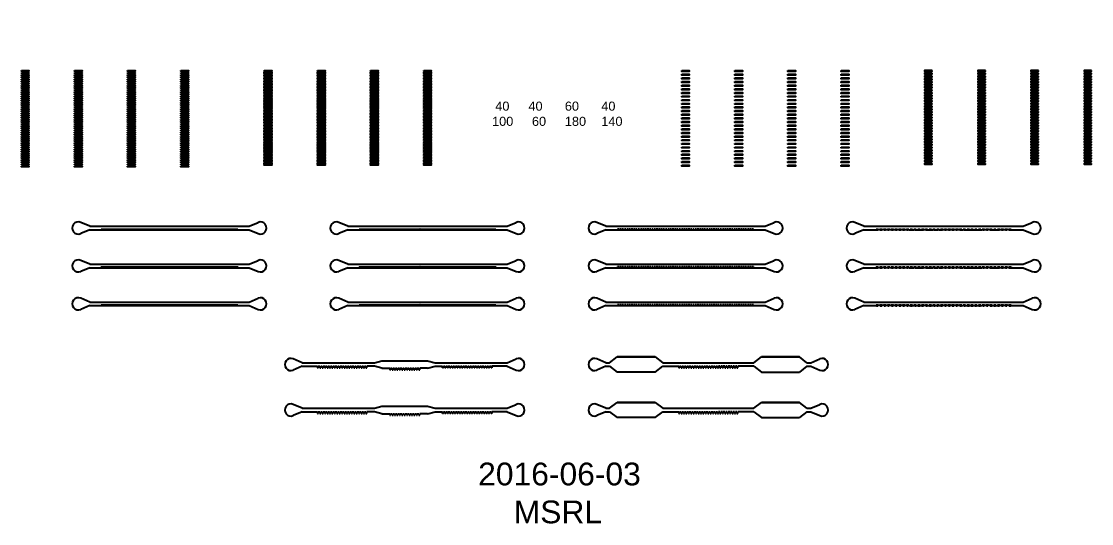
# Model space of a CAD drawing. Header units: millimetres. Extents: x -35.2 to 35.2, y -37 to 37.4.
# Drawn here: x -35.2 to 35.2, y -37 to -3.9 of the extents above; entities that cross this region are included whole.
import ezdxf

# ---------------------------------------------------------------- set-up
doc = ezdxf.new("R2010")
doc.units = ezdxf.units.MM
doc.styles.get("Standard").update_dxf_attribs({"font": 'arial.ttf'})

# ---------------------------------------------------------------- blocks, each defined once
blk = doc.blocks.new('*U5')
blk.add_lwpolyline([(-0.25, 0.02), (0.25, 0.02), (0.25, -0.02), (-0.25, -0.02)], close=True)
blk = doc.blocks.new('*U6')
at = {"color": 0, "linetype": 'ByBlock', "lineweight": -2, "transparency": 16777216}
for p in [(0, 6.3), (0, 6.16), (0, 6.02), (0, 5.88), (0, 5.74), (3.5, 6.3), (3.5, 6.16), (3.5, 6.02), (3.5, 5.88), (3.5, 5.74), (7, 6.3), (7, 6.16), (7, 6.02), (7, 5.88), (7, 5.74), (10.5, 6.3), (10.5, 6.16), (10.5, 6.02), (10.5, 5.88), (10.5, 5.74), (0, 5.6), (0, 5.46), (0, 5.32), (0, 5.18), (0, 5.04), (3.5, 5.6), (3.5, 5.46), (3.5, 5.32), (3.5, 5.18), (3.5, 5.04), (7, 5.6), (7, 5.46), (7, 5.32), (7, 5.18), (7, 5.04), (10.5, 5.6), (10.5, 5.46), (10.5, 5.32), (10.5, 5.18), (10.5, 5.04), (0, 4.9), (0, 4.76), (0, 4.62), (0, 4.48), (0, 4.34), (3.5, 4.9), (3.5, 4.76), (3.5, 4.62), (3.5, 4.48), (3.5, 4.34), (7, 4.9), (7, 4.76), (7, 4.62), (7, 4.48), (7, 4.34), (10.5, 4.9), (10.5, 4.76), (10.5, 4.62), (10.5, 4.48), (10.5, 4.34), (0, 4.2), (0, 4.06), (0, 3.92), (0, 3.78), (0, 3.64), (3.5, 4.2), (3.5, 4.06), (3.5, 3.92), (3.5, 3.78), (3.5, 3.64), (7, 4.2), (7, 4.06), (7, 3.92), (7, 3.78), (7, 3.64), (10.5, 4.2), (10.5, 4.06), (10.5, 3.92), (10.5, 3.78), (10.5, 3.64), (0, 3.5), (0, 3.36), (0, 3.22), (0, 3.08), (0, 2.94), (0, 2.8), (3.5, 3.5), (3.5, 3.36), (3.5, 3.22), (3.5, 3.08), (3.5, 2.94), (3.5, 2.8), (7, 3.5), (7, 3.36), (7, 3.22), (7, 3.08), (7, 2.94), (7, 2.8), (10.5, 3.5), (10.5, 3.36), (10.5, 3.22), (10.5, 3.08), (10.5, 2.94), (10.5, 2.8), (0, 2.66), (0, 2.52), (0, 2.38), (0, 2.24), (0, 2.1), (3.5, 2.66), (3.5, 2.52), (3.5, 2.38), (3.5, 2.24), (3.5, 2.1), (7, 2.66), (7, 2.52), (7, 2.38), (7, 2.24), (7, 2.1), (10.5, 2.66), (10.5, 2.52), (10.5, 2.38), (10.5, 2.24), (10.5, 2.1), (0, 1.96), (0, 1.82), (0, 1.68), (0, 1.54), (0, 1.4), (3.5, 1.96), (3.5, 1.82), (3.5, 1.68), (3.5, 1.54), (3.5, 1.4), (7, 1.96), (7, 1.82), (7, 1.68), (7, 1.54), (7, 1.4), (10.5, 1.96), (10.5, 1.82), (10.5, 1.68), (10.5, 1.54), (10.5, 1.4), (0, 1.26), (0, 1.12), (0, 0.98), (0, 0.84), (0, 0.7), (3.5, 1.26), (3.5, 1.12), (3.5, 0.98), (3.5, 0.84), (3.5, 0.7), (7, 1.26), (7, 1.12), (7, 0.98), (7, 0.84), (7, 0.7), (10.5, 1.26), (10.5, 1.12), (10.5, 0.98), (10.5, 0.84), (10.5, 0.7), (0, 0.56), (0, 0.42), (0, 0.28), (0, 0.14), (0, 0), (3.5, 0.56), (3.5, 0.42), (3.5, 0.28), (3.5, 0.14), (3.5, 0), (7, 0.56), (7, 0.42), (7, 0.28), (7, 0.14), (7, 0), (10.5, 0.56), (10.5, 0.42), (10.5, 0.28), (10.5, 0.14), (10.5, 0)]:
    blk.add_blockref('*U5', p, dxfattribs=at)
blk = doc.blocks.new('*U9')
blk.add_lwpolyline([(-0.25, 0.02), (0.25, 0.02), (0.25, -0.02), (-0.25, -0.02)], close=True)
blk = doc.blocks.new('*U10')
at = {"color": 0, "linetype": 'ByBlock', "lineweight": -2, "transparency": 16777216}
for p in [(0, 6.12), (0, 5.94), (0, 5.76), (3.5, 6.12), (3.5, 5.94), (3.5, 5.76), (7, 6.12), (7, 5.94), (7, 5.76), (10.5, 6.12), (10.5, 5.94), (10.5, 5.76), (0, 5.58), (0, 5.4), (0, 5.22), (0, 5.04), (3.5, 5.58), (3.5, 5.4), (3.5, 5.22), (3.5, 5.04), (7, 5.58), (7, 5.4), (7, 5.22), (7, 5.04), (10.5, 5.58), (10.5, 5.4), (10.5, 5.22), (10.5, 5.04), (0, 4.86), (0, 4.68), (0, 4.5), (0, 4.32), (3.5, 4.86), (3.5, 4.68), (3.5, 4.5), (3.5, 4.32), (7, 4.86), (7, 4.68), (7, 4.5), (7, 4.32), (10.5, 4.86), (10.5, 4.68), (10.5, 4.5), (10.5, 4.32), (0, 4.14), (0, 3.96), (0, 3.78), (0, 3.6), (3.5, 4.14), (3.5, 3.96), (3.5, 3.78), (3.5, 3.6), (7, 4.14), (7, 3.96), (7, 3.78), (7, 3.6), (10.5, 4.14), (10.5, 3.96), (10.5, 3.78), (10.5, 3.6), (0, 3.42), (0, 3.24), (0, 3.06), (0, 2.88), (3.5, 3.42), (3.5, 3.24), (3.5, 3.06), (3.5, 2.88), (7, 3.42), (7, 3.24), (7, 3.06), (7, 2.88), (10.5, 3.42), (10.5, 3.24), (10.5, 3.06), (10.5, 2.88), (0, 2.7), (0, 2.52), (0, 2.34), (0, 2.16), (3.5, 2.7), (3.5, 2.52), (3.5, 2.34), (3.5, 2.16), (7, 2.7), (7, 2.52), (7, 2.34), (7, 2.16), (10.5, 2.7), (10.5, 2.52), (10.5, 2.34), (10.5, 2.16), (0, 1.98), (0, 1.8), (0, 1.62), (0, 1.44), (3.5, 1.98), (3.5, 1.8), (3.5, 1.62), (3.5, 1.44), (7, 1.98), (7, 1.8), (7, 1.62), (7, 1.44), (10.5, 1.98), (10.5, 1.8), (10.5, 1.62), (10.5, 1.44), (0, 1.26), (0, 1.08), (0, 0.9), (0, 0.72), (3.5, 1.26), (3.5, 1.08), (3.5, 0.9), (3.5, 0.72), (7, 1.26), (7, 1.08), (7, 0.9), (7, 0.72), (10.5, 1.26), (10.5, 1.08), (10.5, 0.9), (10.5, 0.72), (0, 0.54), (0, 0.36), (0, 0.18), (0, 0), (3.5, 0.54), (3.5, 0.36), (3.5, 0.18), (3.5, 0), (7, 0.54), (7, 0.36), (7, 0.18), (7, 0), (10.5, 0.54), (10.5, 0.36), (10.5, 0.18), (10.5, 0)]:
    blk.add_blockref('*U9', p, dxfattribs=at)
blk = doc.blocks.new('*U15')
blk.add_lwpolyline([(-0.25, 0.02), (0.25, 0.02), (0.25, -0.02), (-0.25, -0.02)], close=True)
blk = doc.blocks.new('*U16')
at = {"color": 0, "linetype": 'ByBlock', "lineweight": -2, "transparency": 16777216}
for p in [(0, 6.2), (0, 6.1), (0, 6), (0, 5.9), (0, 5.8), (0, 5.7), (3.5, 6.2), (3.5, 6.1), (3.5, 6), (3.5, 5.9), (3.5, 5.8), (3.5, 5.7), (7, 6.2), (7, 6.1), (7, 6), (7, 5.9), (7, 5.8), (7, 5.7), (10.5, 6.2), (10.5, 6.1), (10.5, 6), (10.5, 5.9), (10.5, 5.8), (10.5, 5.7), (0, 5.6), (0, 5.5), (0, 5.4), (0, 5.3), (0, 5.2), (0, 5.1), (0, 5), (3.5, 5.6), (3.5, 5.5), (3.5, 5.4), (3.5, 5.3), (3.5, 5.2), (3.5, 5.1), (3.5, 5), (7, 5.6), (7, 5.5), (7, 5.4), (7, 5.3), (7, 5.2), (7, 5.1), (7, 5), (10.5, 5.6), (10.5, 5.5), (10.5, 5.4), (10.5, 5.3), (10.5, 5.2), (10.5, 5.1), (10.5, 5), (0, 4.9), (0, 4.8), (0, 4.7), (0, 4.6), (0, 4.5), (0, 4.4), (0, 4.3), (3.5, 4.9), (3.5, 4.8), (3.5, 4.7), (3.5, 4.6), (3.5, 4.5), (3.5, 4.4), (3.5, 4.3), (7, 4.9), (7, 4.8), (7, 4.7), (7, 4.6), (7, 4.5), (7, 4.4), (7, 4.3), (10.5, 4.9), (10.5, 4.8), (10.5, 4.7), (10.5, 4.6), (10.5, 4.5), (10.5, 4.4), (10.5, 4.3), (0, 4.2), (0, 4.1), (0, 4), (0, 3.9), (0, 3.8), (0, 3.7), (0, 3.6), (3.5, 4.2), (3.5, 4.1), (3.5, 4), (3.5, 3.9), (3.5, 3.8), (3.5, 3.7), (3.5, 3.6), (7, 4.2), (7, 4.1), (7, 4), (7, 3.9), (7, 3.8), (7, 3.7), (7, 3.6), (10.5, 4.2), (10.5, 4.1), (10.5, 4), (10.5, 3.9), (10.5, 3.8), (10.5, 3.7), (10.5, 3.6), (0, 3.5), (0, 3.4), (0, 3.3), (0, 3.2), (0, 3.1), (0, 3), (0, 2.9), (3.5, 3.5), (3.5, 3.4), (3.5, 3.3), (3.5, 3.2), (3.5, 3.1), (3.5, 3), (3.5, 2.9), (7, 3.5), (7, 3.4), (7, 3.3), (7, 3.2), (7, 3.1), (7, 3), (7, 2.9), (10.5, 3.5), (10.5, 3.4), (10.5, 3.3), (10.5, 3.2), (10.5, 3.1), (10.5, 3), (10.5, 2.9), (0, 2.8), (0, 2.7), (0, 2.6), (0, 2.5), (0, 2.4), (0, 2.3), (0, 2.2), (0, 2.1), (3.5, 2.8), (3.5, 2.7), (3.5, 2.6), (3.5, 2.5), (3.5, 2.4), (3.5, 2.3), (3.5, 2.2), (3.5, 2.1), (7, 2.8), (7, 2.7), (7, 2.6), (7, 2.5), (7, 2.4), (7, 2.3), (7, 2.2), (7, 2.1), (10.5, 2.8), (10.5, 2.7), (10.5, 2.6), (10.5, 2.5), (10.5, 2.4), (10.5, 2.3), (10.5, 2.2), (10.5, 2.1), (0, 2), (0, 1.9), (0, 1.8), (0, 1.7), (0, 1.6), (0, 1.5), (0, 1.4), (3.5, 2), (3.5, 1.9), (3.5, 1.8), (3.5, 1.7), (3.5, 1.6), (3.5, 1.5), (3.5, 1.4), (7, 2), (7, 1.9), (7, 1.8), (7, 1.7), (7, 1.6), (7, 1.5), (7, 1.4), (10.5, 2), (10.5, 1.9), (10.5, 1.8), (10.5, 1.7), (10.5, 1.6), (10.5, 1.5), (10.5, 1.4), (0, 1.3), (0, 1.2), (0, 1.1), (0, 1), (0, 0.9), (0, 0.8), (0, 0.7), (3.5, 1.3), (3.5, 1.2), (3.5, 1.1), (3.5, 1), (3.5, 0.9), (3.5, 0.8), (3.5, 0.7), (7, 1.3), (7, 1.2), (7, 1.1), (7, 1), (7, 0.9), (7, 0.8), (7, 0.7), (10.5, 1.3), (10.5, 1.2), (10.5, 1.1), (10.5, 1), (10.5, 0.9), (10.5, 0.8), (10.5, 0.7), (0, 0.6), (0, 0.5), (0, 0.4), (0, 0.3), (0, 0.2), (0, 0.1), (0, 0), (3.5, 0.6), (3.5, 0.5), (3.5, 0.4), (3.5, 0.3), (3.5, 0.2), (3.5, 0.1), (3.5, 0), (7, 0.6), (7, 0.5), (7, 0.4), (7, 0.3), (7, 0.2), (7, 0.1), (7, 0), (10.5, 0.6), (10.5, 0.5), (10.5, 0.4), (10.5, 0.3), (10.5, 0.2), (10.5, 0.1), (10.5, 0)]:
    blk.add_blockref('*U15', p, dxfattribs=at)
blk = doc.blocks.new('*U21')
blk.add_lwpolyline([(-0.25, 0.03), (0.25, 0.03), (0.25, -0.03), (-0.25, -0.03)], close=True)
blk = doc.blocks.new('*U22')
at = {"color": 0, "linetype": 'ByBlock', "lineweight": -2, "transparency": 16777216}
for p in [(0, 6.24), (0, 6), (0, 5.76), (3.5, 6.24), (3.5, 6), (3.5, 5.76), (7, 6.24), (7, 6), (7, 5.76), (10.5, 6.24), (10.5, 6), (10.5, 5.76), (0, 5.52), (0, 5.28), (0, 5.04), (3.5, 5.52), (3.5, 5.28), (3.5, 5.04), (7, 5.52), (7, 5.28), (7, 5.04), (10.5, 5.52), (10.5, 5.28), (10.5, 5.04), (0, 4.8), (0, 4.56), (0, 4.32), (3.5, 4.8), (3.5, 4.56), (3.5, 4.32), (7, 4.8), (7, 4.56), (7, 4.32), (10.5, 4.8), (10.5, 4.56), (10.5, 4.32), (0, 4.08), (0, 3.84), (0, 3.6), (3.5, 4.08), (3.5, 3.84), (3.5, 3.6), (7, 4.08), (7, 3.84), (7, 3.6), (10.5, 4.08), (10.5, 3.84), (10.5, 3.6), (0, 3.36), (0, 3.12), (0, 2.88), (3.5, 3.36), (3.5, 3.12), (3.5, 2.88), (7, 3.36), (7, 3.12), (7, 2.88), (10.5, 3.36), (10.5, 3.12), (10.5, 2.88), (0, 2.64), (0, 2.4), (0, 2.16), (3.5, 2.64), (3.5, 2.4), (3.5, 2.16), (7, 2.64), (7, 2.4), (7, 2.16), (10.5, 2.64), (10.5, 2.4), (10.5, 2.16), (0, 1.92), (0, 1.68), (0, 1.44), (3.5, 1.92), (3.5, 1.68), (3.5, 1.44), (7, 1.92), (7, 1.68), (7, 1.44), (10.5, 1.92), (10.5, 1.68), (10.5, 1.44), (0, 1.2), (0, 0.96), (0, 0.72), (3.5, 1.2), (3.5, 0.96), (3.5, 0.72), (7, 1.2), (7, 0.96), (7, 0.72), (10.5, 1.2), (10.5, 0.96), (10.5, 0.72), (0, 0.48), (0, 0.24), (0, 0), (3.5, 0.48), (3.5, 0.24), (3.5, 0), (7, 0.48), (7, 0.24), (7, 0), (10.5, 0.48), (10.5, 0.24), (10.5, 0)]:
    blk.add_blockref('*U21', p, dxfattribs=at)
blk = doc.blocks.new('*U31')
for p, q in [((-0.0375, -0.0125), (-0.0375, 0.0125)), ((0.0625, 0.0125), (-0.0375, 0.0125)), ((0.0625, 0.0125), (0.0625, -0.0125)), ((-0.0375, -0.0125), (0.0625, -0.0125))]:
    blk.add_line(p, q)
blk = doc.blocks.new('*U32')
at = {"color": 0, "linetype": 'ByBlock', "lineweight": -2, "transparency": 16777216}
for p in [(0, 0), (0.15, 0), (0.3, 0), (0.45, 0), (0.6, 0), (0.75, 0), (0.9, 0), (1.05, 0), (1.2, 0), (1.35, 0), (1.5, 0), (1.65, 0), (1.8, 0), (1.95, 0), (2.1, 0), (2.25, 0), (2.4, 0), (2.55, 0), (2.7, 0), (2.85, 0), (3, 0), (3.15, 0), (3.3, 0), (3.45, 0), (3.6, 0), (3.75, 0), (3.9, 0), (4.05, 0), (4.2, 0), (4.35, 0), (4.5, 0), (4.65, 0), (4.8, 0), (4.95, 0), (5.1, 0), (5.25, 0), (5.4, 0), (5.55, 0), (5.7, 0), (5.85, 0), (6, 0), (6.15, 0), (6.3, 0), (6.45, 0), (6.6, 0), (6.75, 0), (6.9, 0), (7.05, 0), (7.2, 0), (7.35, 0), (7.5, 0), (7.65, 0), (7.8, 0), (7.95, 0), (8.1, 0), (8.25, 0), (8.4, 0), (8.55, 0), (8.7, 0), (8.85, 0)]:
    blk.add_blockref('*U31', p, dxfattribs=at)
blk = doc.blocks.new('*U34')
for p, q in [((-0.075, 0.0275), (-0.075, -0.0275)), ((-0.075, 0.0275), (0.075, 0.0275)), ((-0.05, -0.0275), (-0.05, 0.0025)), ((0.05, 0.0025), (-0.05, 0.0025)), ((0.05, -0.0275), (0.05, 0.0025)), ((0.075, 0.0275), (0.075, -0.0275)), ((-0.05, -0.0275), (0.05, -0.0275))]:
    blk.add_line(p, q)
blk = doc.blocks.new('*U35')
at = {"color": 0, "linetype": 'ByBlock', "lineweight": -2, "transparency": 16777216}
for p in [(0, 0), (0.25, 0), (0.5, 0), (0.75, 0), (1, 0), (1.25, 0), (1.5, 0), (1.75, 0), (2, 0), (2.25, 0), (2.5, 0), (2.75, 0), (3, 0), (3.25, 0), (3.5, 0), (3.75, 0), (4, 0), (4.25, 0), (4.5, 0), (4.75, 0), (5, 0), (5.25, 0), (5.5, 0), (5.75, 0), (6, 0), (6.25, 0), (6.5, 0), (6.75, 0), (7, 0), (7.25, 0), (7.5, 0), (7.75, 0), (8, 0), (8.25, 0), (8.5, 0), (8.75, 0)]:
    blk.add_blockref('*U34', p, dxfattribs=at)
blk = doc.blocks.new('*U70')
for p, q in [((-0.0375, -0.0125), (-0.0375, 0.0125)), ((0.0625, 0.0125), (-0.0375, 0.0125)), ((0.0625, 0.0125), (0.0625, -0.0125)), ((-0.0375, -0.0125), (0.0625, -0.0125))]:
    blk.add_line(p, q)
blk = doc.blocks.new('*U71')
at = {"color": 0, "linetype": 'ByBlock', "lineweight": -2, "transparency": 16777216}
for p in [(0, 0), (0.15, 0), (0.3, 0), (0.45, 0), (0.6, 0), (0.75, 0), (0.9, 0), (1.05, 0), (1.2, 0), (1.35, 0), (1.5, 0), (1.65, 0), (1.8, 0), (1.95, 0), (2.1, 0), (2.25, 0), (2.4, 0), (2.55, 0), (2.7, 0), (2.85, 0), (3, 0), (3.15, 0), (3.3, 0), (3.45, 0), (3.6, 0), (3.75, 0), (3.9, 0), (4.05, 0), (4.2, 0), (4.35, 0), (4.5, 0), (4.65, 0), (4.8, 0), (4.95, 0), (5.1, 0), (5.25, 0), (5.4, 0), (5.55, 0), (5.7, 0), (5.85, 0), (6, 0), (6.15, 0), (6.3, 0), (6.45, 0), (6.6, 0), (6.75, 0), (6.9, 0), (7.05, 0), (7.2, 0), (7.35, 0), (7.5, 0), (7.65, 0), (7.8, 0), (7.95, 0), (8.1, 0), (8.25, 0), (8.4, 0), (8.55, 0), (8.7, 0), (8.85, 0)]:
    blk.add_blockref('*U70', p, dxfattribs=at)
blk = doc.blocks.new('*U68')
for p, q in [((-0.075, 0.0275), (-0.075, -0.0275)), ((-0.075, 0.0275), (0.075, 0.0275)), ((-0.05, -0.0275), (-0.05, 0.0025)), ((0.05, 0.0025), (-0.05, 0.0025)), ((0.05, -0.0275), (0.05, 0.0025)), ((0.075, 0.0275), (0.075, -0.0275)), ((-0.05, -0.0275), (0.05, -0.0275))]:
    blk.add_line(p, q)
blk = doc.blocks.new('*U69')
at = {"color": 0, "linetype": 'ByBlock', "lineweight": -2, "transparency": 16777216}
for p in [(0, 0), (0.25, 0), (0.5, 0), (0.75, 0), (1, 0), (1.25, 0), (1.5, 0), (1.75, 0), (2, 0), (2.25, 0), (2.5, 0), (2.75, 0), (3, 0), (3.25, 0), (3.5, 0), (3.75, 0), (4, 0), (4.25, 0), (4.5, 0), (4.75, 0), (5, 0), (5.25, 0), (5.5, 0), (5.75, 0), (6, 0), (6.25, 0), (6.5, 0), (6.75, 0), (7, 0), (7.25, 0), (7.5, 0), (7.75, 0), (8, 0), (8.25, 0), (8.5, 0), (8.75, 0)]:
    blk.add_blockref('*U68', p, dxfattribs=at)
blk = doc.blocks.new('*U75')
for p, q in [((-0.0375, -0.0125), (-0.0375, 0.0125)), ((0.0625, 0.0125), (-0.0375, 0.0125)), ((0.0625, 0.0125), (0.0625, -0.0125)), ((-0.0375, -0.0125), (0.0625, -0.0125))]:
    blk.add_line(p, q)
blk = doc.blocks.new('*U76')
at = {"color": 0, "linetype": 'ByBlock', "lineweight": -2, "transparency": 16777216}
for p in [(0, 0), (0.15, 0), (0.3, 0), (0.45, 0), (0.6, 0), (0.75, 0), (0.9, 0), (1.05, 0), (1.2, 0), (1.35, 0), (1.5, 0), (1.65, 0), (1.8, 0), (1.95, 0), (2.1, 0), (2.25, 0), (2.4, 0), (2.55, 0), (2.7, 0), (2.85, 0), (3, 0), (3.15, 0), (3.3, 0), (3.45, 0), (3.6, 0), (3.75, 0), (3.9, 0), (4.05, 0), (4.2, 0), (4.35, 0), (4.5, 0), (4.65, 0), (4.8, 0), (4.95, 0), (5.1, 0), (5.25, 0), (5.4, 0), (5.55, 0), (5.7, 0), (5.85, 0), (6, 0), (6.15, 0), (6.3, 0), (6.45, 0), (6.6, 0), (6.75, 0), (6.9, 0), (7.05, 0), (7.2, 0), (7.35, 0), (7.5, 0), (7.65, 0), (7.8, 0), (7.95, 0), (8.1, 0), (8.25, 0), (8.4, 0), (8.55, 0), (8.7, 0), (8.85, 0)]:
    blk.add_blockref('*U75', p, dxfattribs=at)
blk = doc.blocks.new('*U77')
for p, q in [((-0.075, 0.0275), (-0.075, -0.0275)), ((-0.075, 0.0275), (0.075, 0.0275)), ((-0.05, -0.0275), (-0.05, 0.0025)), ((0.05, 0.0025), (-0.05, 0.0025)), ((0.05, -0.0275), (0.05, 0.0025)), ((0.075, 0.0275), (0.075, -0.0275)), ((-0.05, -0.0275), (0.05, -0.0275))]:
    blk.add_line(p, q)
blk = doc.blocks.new('*U74')
at = {"color": 0, "linetype": 'ByBlock', "lineweight": -2, "transparency": 16777216}
for p in [(0, 0), (0.25, 0), (0.5, 0), (0.75, 0), (1, 0), (1.25, 0), (1.5, 0), (1.75, 0), (2, 0), (2.25, 0), (2.5, 0), (2.75, 0), (3, 0), (3.25, 0), (3.5, 0), (3.75, 0), (4, 0), (4.25, 0), (4.5, 0), (4.75, 0), (5, 0), (5.25, 0), (5.5, 0), (5.75, 0), (6, 0), (6.25, 0), (6.5, 0), (6.75, 0), (7, 0), (7.25, 0), (7.5, 0), (7.75, 0), (8, 0), (8.25, 0), (8.5, 0), (8.75, 0)]:
    blk.add_blockref('*U77', p, dxfattribs=at)
blk = doc.blocks.new('*U103')
for p, q in [((-0.03, 0.04), (-0.03, -0.06)), ((0.03, -0.06), (0.03, 0.04)), ((-0.03, -0.06), (0.03, -0.06))]:
    blk.add_line(p, q)
blk = doc.blocks.new('*U104')
at = {"color": 0, "linetype": 'ByBlock', "lineweight": -2, "transparency": 16777216}
for p in [(0, 0), (0.16, 0), (0.32, 0), (0.48, 0), (0.64, 0), (0.8, 0), (0.96, 0), (1.12, 0), (1.28, 0), (1.44, 0), (1.6, 0), (1.76, 0), (1.92, 0), (2.08, 0), (2.24, 0), (2.4, 0), (2.56, 0), (2.72, 0), (2.88, 0), (3.04, 0), (3.2, 0), (3.36, 0), (3.52, 0), (3.68, 0), (3.84, 0)]:
    blk.add_blockref('*U103', p, dxfattribs=at)
blk = doc.blocks.new('*U105')
for p, q in [((-0.03, 0.05), (-0.03, -0.05)), ((0.03, -0.05), (0.03, 0.05)), ((-0.03, -0.05), (0.03, -0.05))]:
    blk.add_line(p, q)
blk = doc.blocks.new('*U106')
at = {"color": 0, "linetype": 'ByBlock', "lineweight": -2, "transparency": 16777216}
for p in [(0, 0), (0.16, 0), (0.32, 0), (0.48, 0), (0.64, 0), (0.8, 0), (0.96, 0), (1.12, 0), (1.28, 0), (1.44, 0), (1.6, 0), (1.76, 0), (1.92, 0), (2.08, 0), (2.24, 0), (2.4, 0), (2.56, 0), (2.72, 0), (2.88, 0), (3.04, 0), (3.2, 0)]:
    blk.add_blockref('*U105', p, dxfattribs=at)
blk = doc.blocks.new('*U107')
for p, q in [((-0.03, -0.05), (-0.03, 0.05)), ((0.03, 0.05), (0.03, -0.05)), ((0.03, -0.05), (-0.03, -0.05))]:
    blk.add_line(p, q)
blk = doc.blocks.new('*U108')
at = {"color": 0, "linetype": 'ByBlock', "lineweight": -2, "transparency": 16777216}
for p in [(-3.2, 0), (-3.04, 0), (-2.88, 0), (-2.72, 0), (-2.56, 0), (-2.4, 0), (-2.24, 0), (-2.08, 0), (-1.92, 0), (-1.76, 0), (-1.6, 0), (-1.44, 0), (-1.28, 0), (-1.12, 0), (-0.96, 0), (-0.8, 0), (-0.64, 0), (-0.48, 0), (-0.32, 0), (-0.16, 0), (0, 0)]:
    blk.add_blockref('*U107', p, dxfattribs=at)
blk = doc.blocks.new('*U109')
for p, q in [((-0.03, 0.05), (-0.03, -0.05)), ((0.03, -0.05), (0.03, 0.05)), ((-0.03, -0.05), (0.03, -0.05))]:
    blk.add_line(p, q)
blk = doc.blocks.new('*U110')
at = {"color": 0, "linetype": 'ByBlock', "lineweight": -2, "transparency": 16777216}
for p in [(0, 0), (0.16, 0), (0.32, 0), (0.48, 0), (0.64, 0), (0.8, 0), (0.96, 0), (1.12, 0), (1.28, 0), (1.44, 0), (1.6, 0), (1.76, 0), (1.92, 0)]:
    blk.add_blockref('*U109', p, dxfattribs=at)
blk = doc.blocks.new('*U125')
for p, q in [((-0.03, 0.05), (-0.03, -0.05)), ((0.03, -0.05), (0.03, 0.05)), ((-0.03, -0.05), (0.03, -0.05))]:
    blk.add_line(p, q)
blk = doc.blocks.new('*U119')
at = {"color": 0, "linetype": 'ByBlock', "lineweight": -2, "transparency": 16777216}
for p in [(0, 0), (0.16, 0), (0.32, 0), (0.48, 0), (0.64, 0), (0.8, 0), (0.96, 0), (1.12, 0), (1.28, 0), (1.44, 0), (1.6, 0), (1.76, 0), (1.92, 0), (2.08, 0), (2.24, 0), (2.4, 0), (2.56, 0), (2.72, 0), (2.88, 0), (3.04, 0), (3.2, 0)]:
    blk.add_blockref('*U125', p, dxfattribs=at)
blk = doc.blocks.new('*U121')
for p, q in [((-0.03, -0.05), (-0.03, 0.05)), ((0.03, 0.05), (0.03, -0.05)), ((0.03, -0.05), (-0.03, -0.05))]:
    blk.add_line(p, q)
blk = doc.blocks.new('*U122')
at = {"color": 0, "linetype": 'ByBlock', "lineweight": -2, "transparency": 16777216}
for p in [(-3.2, 0), (-3.04, 0), (-2.88, 0), (-2.72, 0), (-2.56, 0), (-2.4, 0), (-2.24, 0), (-2.08, 0), (-1.92, 0), (-1.76, 0), (-1.6, 0), (-1.44, 0), (-1.28, 0), (-1.12, 0), (-0.96, 0), (-0.8, 0), (-0.64, 0), (-0.48, 0), (-0.32, 0), (-0.16, 0), (0, 0)]:
    blk.add_blockref('*U121', p, dxfattribs=at)
blk = doc.blocks.new('*U123')
for p, q in [((-0.03, 0.05), (-0.03, -0.05)), ((0.03, -0.05), (0.03, 0.05)), ((-0.03, -0.05), (0.03, -0.05))]:
    blk.add_line(p, q)
blk = doc.blocks.new('*U124')
at = {"color": 0, "linetype": 'ByBlock', "lineweight": -2, "transparency": 16777216}
for p in [(0, 0), (0.16, 0), (0.32, 0), (0.48, 0), (0.64, 0), (0.8, 0), (0.96, 0), (1.12, 0), (1.28, 0), (1.44, 0), (1.6, 0), (1.76, 0), (1.92, 0)]:
    blk.add_blockref('*U123', p, dxfattribs=at)
blk = doc.blocks.new('*U130')
for p, q in [((-0.03, 0.04), (-0.03, -0.06)), ((0.03, -0.06), (0.03, 0.04)), ((-0.03, -0.06), (0.03, -0.06))]:
    blk.add_line(p, q)
blk = doc.blocks.new('*U132')
at = {"color": 0, "linetype": 'ByBlock', "lineweight": -2, "transparency": 16777216}
for p in [(0, 0), (0.16, 0), (0.32, 0), (0.48, 0), (0.64, 0), (0.8, 0), (0.96, 0), (1.12, 0), (1.28, 0), (1.44, 0), (1.6, 0), (1.76, 0), (1.92, 0), (2.08, 0), (2.24, 0), (2.4, 0), (2.56, 0), (2.72, 0), (2.88, 0), (3.04, 0), (3.2, 0), (3.36, 0), (3.52, 0), (3.68, 0), (3.84, 0)]:
    blk.add_blockref('*U130', p, dxfattribs=at)

msp = doc.modelspace()

# ---------------------------------------------------------------- linework, layer by layer
for p, q in [((-30.75, -17.41), (-31.346, -17.161)), ((-30.75, -17.41), (-20.25, -17.41)), ((-30, -17.62), (-30, -17.595)), ((-30, -17.595), (-21, -17.595)), ((-30, -17.62), (-21, -17.62)), ((-21, -17.595), (-21, -17.62)), ((-20.25, -17.41), (-19.654, -17.161)), ((-13.75, -17.41), (-14.346, -17.161)), ((-13.75, -17.41), (-3.25, -17.41)), ((-13, -17.595), (-4, -17.595)), ((-13, -17.595), (-13, -17.65)), ((-12.975, -17.62), (-8.513, -17.62)), ((-12.975, -17.65), (-12.975, -17.62)), ((-8.988, -17.595), (-9.013, -17.595)), ((-8.513, -17.595), (-8.488, -17.595)), ((-8.513, -17.62), (-8.513, -17.65)), ((-8.488, -17.62), (-8.488, -17.65)), ((-8.488, -17.62), (-4.025, -17.62)), ((-4.025, -17.62), (-4.025, -17.65)), ((-4, -17.595), (-4, -17.65)), ((-3.25, -17.41), (-2.654, -17.161)), ((3.25, -17.41), (2.654, -17.161)), ((3.25, -17.41), (13.75, -17.41)), ((13.75, -17.41), (14.346, -17.161)), ((20.25, -17.41), (19.654, -17.161)), ((20.25, -17.41), (30.75, -17.41)), ((30.75, -17.41), (31.346, -17.161)), ((-30.75, -17.65), (-31.346, -17.899)), ((-30.75, -17.65), (-20.25, -17.65)), ((-20.25, -17.65), (-19.654, -17.899)), ((-13.75, -17.65), (-14.346, -17.899)), ((-13.75, -17.65), (-13, -17.65)), ((-12.975, -17.65), (-8.513, -17.65)), ((-8.488, -17.65), (-4.025, -17.65)), ((-4, -17.65), (-3.25, -17.65)), ((-3.25, -17.65), (-2.654, -17.899)), ((3.25, -17.65), (2.654, -17.899)), ((3.25, -17.65), (13.75, -17.65)), ((13.75, -17.65), (14.346, -17.899)), ((20.25, -17.65), (19.654, -17.899)), ((20.25, -17.65), (21.05, -17.65)), ((21.3, -17.65), (21.2, -17.65)), ((21.55, -17.65), (21.45, -17.65)), ((21.8, -17.65), (21.7, -17.65)), ((22.05, -17.65), (21.95, -17.65)), ((22.3, -17.65), (22.2, -17.65)), ((22.55, -17.65), (22.45, -17.65)), ((22.8, -17.65), (22.7, -17.65)), ((23.05, -17.65), (22.95, -17.65)), ((23.2, -17.65), (23.3, -17.65)), ((23.45, -17.65), (23.55, -17.65)), ((23.7, -17.65), (23.8, -17.65)), ((23.95, -17.65), (24.05, -17.65)), ((24.3, -17.65), (24.2, -17.65)), ((24.45, -17.65), (24.55, -17.65)), ((24.7, -17.65), (24.8, -17.65)), ((24.95, -17.65), (25.05, -17.65)), ((25.2, -17.65), (25.3, -17.65)), ((25.55, -17.65), (25.45, -17.65)), ((25.8, -17.65), (25.7, -17.65)), ((26.05, -17.65), (25.95, -17.65)), ((26.3, -17.65), (26.2, -17.65)), ((26.55, -17.65), (26.45, -17.65)), ((26.7, -17.65), (26.8, -17.65)), ((26.95, -17.65), (27.05, -17.65)), ((27.2, -17.65), (27.3, -17.65)), ((27.45, -17.65), (27.55, -17.65)), ((27.7, -17.65), (27.8, -17.65)), ((27.95, -17.65), (28.05, -17.65)), ((28.3, -17.65), (28.2, -17.65)), ((28.55, -17.65), (28.45, -17.65)), ((28.7, -17.65), (28.8, -17.65)), ((28.95, -17.65), (29.05, -17.65)), ((29.3, -17.65), (29.2, -17.65)), ((29.55, -17.65), (29.45, -17.65)), ((29.8, -17.65), (29.7, -17.65)), ((29.95, -17.65), (30.75, -17.65)), ((30.75, -17.65), (31.346, -17.899)), ((-30.75, -19.91), (-31.346, -19.661)), ((-20.25, -19.91), (-19.654, -19.661)), ((-13.75, -19.91), (-14.346, -19.661)), ((-3.25, -19.91), (-2.654, -19.661)), ((3.25, -19.91), (2.654, -19.661)), ((13.75, -19.91), (14.346, -19.661)), ((20.25, -19.91), (19.654, -19.661)), ((30.75, -19.91), (31.346, -19.661)), ((-30.75, -20.15), (-31.346, -20.399)), ((-30.75, -19.91), (-20.25, -19.91)), ((-30.75, -20.15), (-20.25, -20.15)), ((-30, -20.12), (-30, -20.095)), ((-30, -20.095), (-21, -20.095)), ((-30, -20.12), (-21, -20.12)), ((-21, -20.095), (-21, -20.12)), ((-20.25, -20.15), (-19.654, -20.399)), ((-13.75, -20.15), (-14.346, -20.399)), ((-13.75, -19.91), (-3.25, -19.91)), ((-13.75, -20.15), (-13, -20.15)), ((-13, -20.095), (-4, -20.095)), ((-13, -20.095), (-13, -20.15)), ((-12.975, -20.12), (-8.513, -20.12)), ((-12.975, -20.15), (-12.975, -20.12)), ((-12.975, -20.15), (-8.513, -20.15)), ((-8.988, -20.095), (-9.013, -20.095)), ((-8.513, -20.095), (-8.488, -20.095)), ((-8.513, -20.12), (-8.513, -20.15)), ((-8.488, -20.12), (-4.025, -20.12)), ((-8.488, -20.12), (-8.488, -20.15)), ((-8.488, -20.15), (-4.025, -20.15)), ((-4.025, -20.12), (-4.025, -20.15)), ((-4, -20.095), (-4, -20.15)), ((-4, -20.15), (-3.25, -20.15)), ((-3.25, -20.15), (-2.654, -20.399)), ((3.25, -20.15), (2.654, -20.399)), ((3.25, -19.91), (13.75, -19.91)), ((3.25, -20.15), (13.75, -20.15)), ((13.75, -20.15), (14.346, -20.399)), ((20.25, -20.15), (19.654, -20.399)), ((20.25, -19.91), (30.75, -19.91)), ((20.25, -20.15), (21.05, -20.15)), ((21.3, -20.15), (21.2, -20.15)), ((21.55, -20.15), (21.45, -20.15)), ((21.8, -20.15), (21.7, -20.15)), ((22.05, -20.15), (21.95, -20.15)), ((22.3, -20.15), (22.2, -20.15)), ((22.55, -20.15), (22.45, -20.15)), ((22.8, -20.15), (22.7, -20.15)), ((23.05, -20.15), (22.95, -20.15)), ((23.2, -20.15), (23.3, -20.15)), ((23.45, -20.15), (23.55, -20.15)), ((23.7, -20.15), (23.8, -20.15)), ((23.95, -20.15), (24.05, -20.15)), ((24.3, -20.15), (24.2, -20.15)), ((24.45, -20.15), (24.55, -20.15)), ((24.7, -20.15), (24.8, -20.15)), ((24.95, -20.15), (25.05, -20.15)), ((25.2, -20.15), (25.3, -20.15)), ((25.55, -20.15), (25.45, -20.15)), ((25.8, -20.15), (25.7, -20.15)), ((26.05, -20.15), (25.95, -20.15)), ((26.3, -20.15), (26.2, -20.15)), ((26.55, -20.15), (26.45, -20.15)), ((26.7, -20.15), (26.8, -20.15)), ((26.95, -20.15), (27.05, -20.15)), ((27.2, -20.15), (27.3, -20.15)), ((27.45, -20.15), (27.55, -20.15)), ((27.7, -20.15), (27.8, -20.15)), ((27.95, -20.15), (28.05, -20.15)), ((28.3, -20.15), (28.2, -20.15)), ((28.55, -20.15), (28.45, -20.15)), ((28.7, -20.15), (28.8, -20.15)), ((28.95, -20.15), (29.05, -20.15)), ((29.3, -20.15), (29.2, -20.15)), ((29.55, -20.15), (29.45, -20.15)), ((29.8, -20.15), (29.7, -20.15)), ((29.95, -20.15), (30.75, -20.15)), ((30.75, -20.15), (31.346, -20.399)), ((-30.75, -22.41), (-31.346, -22.161)), ((-30.75, -22.41), (-20.25, -22.41)), ((-20.25, -22.41), (-19.654, -22.161)), ((-13.75, -22.41), (-14.346, -22.161)), ((-13.75, -22.41), (-3.25, -22.41)), ((-3.25, -22.41), (-2.654, -22.161)), ((3.25, -22.41), (2.654, -22.161)), ((3.25, -22.41), (13.75, -22.41)), ((13.75, -22.41), (14.346, -22.161)), ((20.25, -22.41), (19.654, -22.161)), ((20.25, -22.41), (30.75, -22.41)), ((30.75, -22.41), (31.346, -22.161)), ((-30.75, -22.65), (-31.346, -22.899)), ((-30.75, -22.65), (-20.25, -22.65)), ((-30, -22.62), (-30, -22.595)), ((-30, -22.595), (-21, -22.595)), ((-30, -22.62), (-21, -22.62)), ((-21, -22.595), (-21, -22.62)), ((-20.25, -22.65), (-19.654, -22.899)), ((-13.75, -22.65), (-14.346, -22.899)), ((-13.75, -22.65), (-13, -22.65)), ((-13, -22.595), (-4, -22.595)), ((-13, -22.595), (-13, -22.65)), ((-12.975, -22.62), (-8.513, -22.62)), ((-12.975, -22.65), (-12.975, -22.62)), ((-12.975, -22.65), (-8.513, -22.65)), ((-8.988, -22.595), (-9.013, -22.595)), ((-8.513, -22.595), (-8.488, -22.595)), ((-8.513, -22.62), (-8.513, -22.65)), ((-8.488, -22.62), (-4.025, -22.62)), ((-8.488, -22.62), (-8.488, -22.65)), ((-8.488, -22.65), (-4.025, -22.65)), ((-4.025, -22.62), (-4.025, -22.65)), ((-4, -22.595), (-4, -22.65)), ((-4, -22.65), (-3.25, -22.65)), ((-3.25, -22.65), (-2.654, -22.899)), ((3.25, -22.65), (2.654, -22.899)), ((3.25, -22.65), (13.75, -22.65)), ((13.75, -22.65), (14.346, -22.899)), ((20.25, -22.65), (19.654, -22.899)), ((20.25, -22.65), (21.05, -22.65)), ((21.3, -22.65), (21.2, -22.65)), ((21.55, -22.65), (21.45, -22.65)), ((21.8, -22.65), (21.7, -22.65)), ((22.05, -22.65), (21.95, -22.65)), ((22.3, -22.65), (22.2, -22.65)), ((22.55, -22.65), (22.45, -22.65)), ((22.8, -22.65), (22.7, -22.65)), ((23.05, -22.65), (22.95, -22.65)), ((23.2, -22.65), (23.3, -22.65)), ((23.45, -22.65), (23.55, -22.65)), ((23.7, -22.65), (23.8, -22.65)), ((23.95, -22.65), (24.05, -22.65)), ((24.3, -22.65), (24.2, -22.65)), ((24.45, -22.65), (24.55, -22.65)), ((24.7, -22.65), (24.8, -22.65)), ((24.95, -22.65), (25.05, -22.65)), ((25.2, -22.65), (25.3, -22.65)), ((25.55, -22.65), (25.45, -22.65)), ((25.8, -22.65), (25.7, -22.65)), ((26.05, -22.65), (25.95, -22.65)), ((26.3, -22.65), (26.2, -22.65)), ((26.55, -22.65), (26.45, -22.65)), ((26.7, -22.65), (26.8, -22.65)), ((26.95, -22.65), (27.05, -22.65)), ((27.2, -22.65), (27.3, -22.65)), ((27.45, -22.65), (27.55, -22.65)), ((27.7, -22.65), (27.8, -22.65)), ((27.95, -22.65), (28.05, -22.65)), ((28.3, -22.65), (28.2, -22.65)), ((28.55, -22.65), (28.45, -22.65)), ((28.7, -22.65), (28.8, -22.65)), ((28.95, -22.65), (29.05, -22.65)), ((29.3, -22.65), (29.2, -22.65)), ((29.55, -22.65), (29.45, -22.65)), ((29.8, -22.65), (29.7, -22.65)), ((29.95, -22.65), (30.75, -22.65)), ((30.75, -22.65), (31.346, -22.899)), ((3.5, -26.41), (4, -26.03)), ((6.5, -26.03), (4, -26.03)), ((4, -26.03), (6.5, -26.03)), ((6.5, -26.03), (7, -26.41)), ((13, -26.41), (13.5, -26.03)), ((13.5, -26.03), (16, -26.03)), ((16, -26.03), (13.5, -26.03)), ((16.5, -26.41), (16, -26.03)), ((-16.75, -26.41), (-17.346, -26.161)), ((-16.75, -26.65), (-17.346, -26.899)), ((-16.75, -26.41), (-12, -26.41)), ((-16.75, -26.65), (-15.75, -26.65)), ((-15.69, -26.65), (-15.59, -26.65)), ((-15.53, -26.65), (-15.43, -26.65)), ((-15.37, -26.65), (-15.27, -26.65)), ((-15.21, -26.65), (-15.11, -26.65)), ((-15.05, -26.65), (-14.95, -26.65)), ((-14.89, -26.65), (-14.79, -26.65)), ((-14.73, -26.65), (-14.63, -26.65)), ((-14.57, -26.65), (-14.47, -26.65)), ((-14.41, -26.65), (-14.31, -26.65)), ((-14.25, -26.65), (-14.15, -26.65)), ((-14.09, -26.65), (-13.99, -26.65)), ((-13.93, -26.65), (-13.83, -26.65)), ((-13.77, -26.65), (-13.67, -26.65)), ((-13.61, -26.65), (-13.51, -26.65)), ((-13.45, -26.65), (-13.35, -26.65)), ((-13.29, -26.65), (-13.19, -26.65)), ((-13.13, -26.65), (-13.03, -26.65)), ((-12.97, -26.65), (-12.87, -26.65)), ((-12.81, -26.65), (-12.71, -26.65)), ((-12.65, -26.65), (-12.55, -26.65)), ((-12, -26.65), (-12.49, -26.65)), ((-12, -26.41), (-11.5, -26.28)), ((-11.5, -26.78), (-12, -26.65)), ((-11.5, -26.28), (-8.5, -26.28)), ((-11.5, -26.78), (-10.99, -26.78)), ((-10.93, -26.78), (-10.83, -26.78)), ((-10.77, -26.78), (-10.67, -26.78)), ((-10.61, -26.78), (-10.51, -26.78)), ((-10.45, -26.78), (-10.35, -26.78)), ((-10.29, -26.78), (-10.19, -26.78)), ((-10.13, -26.78), (-10.03, -26.78)), ((-9.97, -26.78), (-9.87, -26.78)), ((-9.81, -26.78), (-9.71, -26.78)), ((-9.65, -26.78), (-9.55, -26.78)), ((-9.49, -26.78), (-9.39, -26.78)), ((-9.33, -26.78), (-9.23, -26.78)), ((-9.17, -26.78), (-9.07, -26.78)), ((-8.5, -26.78), (-9.01, -26.78)), ((-8.5, -26.28), (-8, -26.41)), ((-8.5, -26.78), (-8, -26.65)), ((-8, -26.41), (-3.25, -26.41)), ((-8, -26.65), (-7.51, -26.65)), ((-7.45, -26.65), (-7.35, -26.65)), ((-7.29, -26.65), (-7.19, -26.65)), ((-7.13, -26.65), (-7.03, -26.65)), ((-6.97, -26.65), (-6.87, -26.65)), ((-6.81, -26.65), (-6.71, -26.65)), ((-6.65, -26.65), (-6.55, -26.65)), ((-6.49, -26.65), (-6.39, -26.65)), ((-6.33, -26.65), (-6.23, -26.65)), ((-6.17, -26.65), (-6.07, -26.65)), ((-6.01, -26.65), (-5.91, -26.65)), ((-5.85, -26.65), (-5.75, -26.65)), ((-5.69, -26.65), (-5.59, -26.65)), ((-5.53, -26.65), (-5.43, -26.65)), ((-5.37, -26.65), (-5.27, -26.65)), ((-5.21, -26.65), (-5.11, -26.65)), ((-5.05, -26.65), (-4.95, -26.65)), ((-4.89, -26.65), (-4.79, -26.65)), ((-4.73, -26.65), (-4.63, -26.65)), ((-4.57, -26.65), (-4.47, -26.65)), ((-4.41, -26.65), (-4.31, -26.65)), ((-3.25, -26.65), (-4.25, -26.65)), ((-3.25, -26.41), (-2.654, -26.161)), ((-3.25, -26.65), (-2.654, -26.899)), ((3.25, -26.41), (2.654, -26.161)), ((3.25, -26.65), (2.654, -26.899)), ((3.25, -26.41), (3.5, -26.41)), ((3.25, -26.65), (3.5, -26.65)), ((3.5, -26.65), (4, -27.03)), ((6.5, -27.03), (7, -26.65)), ((7, -26.41), (13, -26.41)), ((7, -26.65), (8.05, -26.65)), ((8.11, -26.65), (8.21, -26.65)), ((8.27, -26.65), (8.37, -26.65)), ((8.43, -26.65), (8.53, -26.65)), ((8.59, -26.65), (8.69, -26.65)), ((8.75, -26.65), (8.85, -26.65)), ((8.91, -26.65), (9.01, -26.65)), ((9.07, -26.65), (9.17, -26.65)), ((9.23, -26.65), (9.33, -26.65)), ((9.39, -26.65), (9.49, -26.65)), ((9.55, -26.65), (9.65, -26.65)), ((9.71, -26.65), (9.81, -26.65)), ((9.87, -26.65), (9.97, -26.65)), ((10.03, -26.65), (10.13, -26.65)), ((10.19, -26.65), (10.29, -26.65)), ((10.35, -26.65), (10.45, -26.65)), ((10.51, -26.65), (10.61, -26.65)), ((10.77, -26.65), (10.67, -26.65)), ((10.93, -26.65), (10.83, -26.65)), ((11.09, -26.65), (10.99, -26.65)), ((11.25, -26.65), (11.15, -26.65)), ((11.41, -26.65), (11.31, -26.65)), ((11.57, -26.65), (11.47, -26.65)), ((11.73, -26.65), (11.63, -26.65)), ((11.89, -26.65), (11.79, -26.65)), ((13, -26.65), (11.95, -26.65)), ((13, -26.65), (13.5, -27.03)), ((16.5, -26.65), (16, -27.03)), ((16.5, -26.41), (16.75, -26.41)), ((16.5, -26.65), (16.75, -26.65)), ((16.75, -26.41), (17.346, -26.161)), ((16.75, -26.65), (17.346, -26.899)), ((6.5, -27.03), (4, -27.03)), ((13.5, -27.03), (16, -27.03)), ((-16.75, -29.41), (-17.346, -29.161)), ((-16.75, -29.41), (-12, -29.41)), ((-12, -29.41), (-11.5, -29.28)), ((-11.5, -29.28), (-8.5, -29.28)), ((-8.5, -29.28), (-8, -29.41)), ((-8, -29.41), (-3.25, -29.41)), ((-3.25, -29.41), (-2.654, -29.161)), ((3.25, -29.41), (2.654, -29.161)), ((3.25, -29.41), (3.5, -29.41)), ((3.5, -29.41), (4, -29.03)), ((6.5, -29.03), (4, -29.03)), ((4, -29.03), (6.5, -29.03)), ((6.5, -29.03), (7, -29.41)), ((7, -29.41), (13, -29.41)), ((13, -29.41), (13.5, -29.03)), ((13.5, -29.03), (16, -29.03)), ((16, -29.03), (13.5, -29.03)), ((16.5, -29.41), (16, -29.03)), ((16.5, -29.41), (16.75, -29.41)), ((16.75, -29.41), (17.346, -29.161)), ((-16.75, -29.65), (-17.346, -29.899)), ((-16.75, -29.65), (-15.75, -29.65)), ((-15.69, -29.65), (-15.59, -29.65)), ((-15.53, -29.65), (-15.43, -29.65)), ((-15.37, -29.65), (-15.27, -29.65)), ((-15.21, -29.65), (-15.11, -29.65)), ((-15.05, -29.65), (-14.95, -29.65)), ((-14.89, -29.65), (-14.79, -29.65)), ((-14.73, -29.65), (-14.63, -29.65)), ((-14.57, -29.65), (-14.47, -29.65)), ((-14.41, -29.65), (-14.31, -29.65)), ((-14.25, -29.65), (-14.15, -29.65)), ((-14.09, -29.65), (-13.99, -29.65)), ((-13.93, -29.65), (-13.83, -29.65)), ((-13.77, -29.65), (-13.67, -29.65)), ((-13.61, -29.65), (-13.51, -29.65)), ((-13.45, -29.65), (-13.35, -29.65)), ((-13.29, -29.65), (-13.19, -29.65)), ((-13.13, -29.65), (-13.03, -29.65)), ((-12.97, -29.65), (-12.87, -29.65)), ((-12.81, -29.65), (-12.71, -29.65)), ((-12.65, -29.65), (-12.55, -29.65)), ((-12, -29.65), (-12.49, -29.65)), ((-11.5, -29.78), (-12, -29.65)), ((-11.5, -29.78), (-10.99, -29.78)), ((-10.93, -29.78), (-10.83, -29.78)), ((-10.77, -29.78), (-10.67, -29.78)), ((-10.61, -29.78), (-10.51, -29.78)), ((-10.45, -29.78), (-10.35, -29.78)), ((-10.29, -29.78), (-10.19, -29.78)), ((-10.13, -29.78), (-10.03, -29.78)), ((-9.97, -29.78), (-9.87, -29.78)), ((-9.81, -29.78), (-9.71, -29.78)), ((-9.65, -29.78), (-9.55, -29.78)), ((-9.49, -29.78), (-9.39, -29.78)), ((-9.33, -29.78), (-9.23, -29.78)), ((-9.17, -29.78), (-9.07, -29.78)), ((-8.5, -29.78), (-9.01, -29.78)), ((-8.5, -29.78), (-8, -29.65)), ((-8, -29.65), (-7.51, -29.65)), ((-7.45, -29.65), (-7.35, -29.65)), ((-7.29, -29.65), (-7.19, -29.65)), ((-7.13, -29.65), (-7.03, -29.65)), ((-6.97, -29.65), (-6.87, -29.65)), ((-6.81, -29.65), (-6.71, -29.65)), ((-6.65, -29.65), (-6.55, -29.65)), ((-6.49, -29.65), (-6.39, -29.65)), ((-6.33, -29.65), (-6.23, -29.65)), ((-6.17, -29.65), (-6.07, -29.65)), ((-6.01, -29.65), (-5.91, -29.65)), ((-5.85, -29.65), (-5.75, -29.65)), ((-5.69, -29.65), (-5.59, -29.65)), ((-5.53, -29.65), (-5.43, -29.65)), ((-5.37, -29.65), (-5.27, -29.65)), ((-5.21, -29.65), (-5.11, -29.65)), ((-5.05, -29.65), (-4.95, -29.65)), ((-4.89, -29.65), (-4.79, -29.65)), ((-4.73, -29.65), (-4.63, -29.65)), ((-4.57, -29.65), (-4.47, -29.65)), ((-4.41, -29.65), (-4.31, -29.65)), ((-3.25, -29.65), (-4.25, -29.65)), ((-3.25, -29.65), (-2.654, -29.899)), ((3.25, -29.65), (2.654, -29.899)), ((3.25, -29.65), (3.5, -29.65)), ((3.5, -29.65), (4, -30.03)), ((6.5, -30.03), (4, -30.03)), ((6.5, -30.03), (7, -29.65)), ((7, -29.65), (8.05, -29.65)), ((8.11, -29.65), (8.21, -29.65)), ((8.27, -29.65), (8.37, -29.65)), ((8.43, -29.65), (8.53, -29.65)), ((8.59, -29.65), (8.69, -29.65)), ((8.75, -29.65), (8.85, -29.65)), ((8.91, -29.65), (9.01, -29.65)), ((9.07, -29.65), (9.17, -29.65)), ((9.23, -29.65), (9.33, -29.65)), ((9.39, -29.65), (9.49, -29.65)), ((9.55, -29.65), (9.65, -29.65)), ((9.71, -29.65), (9.81, -29.65)), ((9.87, -29.65), (9.97, -29.65)), ((10.03, -29.65), (10.13, -29.65)), ((10.19, -29.65), (10.29, -29.65)), ((10.35, -29.65), (10.45, -29.65)), ((10.51, -29.65), (10.61, -29.65)), ((10.77, -29.65), (10.67, -29.65)), ((10.93, -29.65), (10.83, -29.65)), ((11.09, -29.65), (10.99, -29.65)), ((11.25, -29.65), (11.15, -29.65)), ((11.41, -29.65), (11.31, -29.65)), ((11.57, -29.65), (11.47, -29.65)), ((11.73, -29.65), (11.63, -29.65)), ((11.89, -29.65), (11.79, -29.65)), ((13, -29.65), (11.95, -29.65)), ((13, -29.65), (13.5, -30.03)), ((13.5, -30.03), (16, -30.03)), ((16.5, -29.65), (16, -30.03)), ((16.5, -29.65), (16.75, -29.65)), ((16.75, -29.65), (17.346, -29.899))]:
    msp.add_line(p, q)
for centre, start, end in [((-31.5, -17.53), 67.3119, 292.6881), ((-19.5, -17.53), 247.3119, 112.6881), ((-14.5, -17.53), 67.3119, 292.6881), ((-2.5, -17.53), 247.3119, 112.6881), ((2.5, -17.53), 67.3119, 292.6881), ((14.5, -17.53), 247.3119, 112.6881), ((19.5, -17.53), 67.3119, 292.6881), ((31.5, -17.53), 247.3119, 112.6881), ((-31.5, -20.03), 67.3119, 292.6881), ((-19.5, -20.03), 247.3119, 112.6881), ((-14.5, -20.03), 67.3119, 292.6881), ((-2.5, -20.03), 247.3119, 112.6881), ((2.5, -20.03), 67.3119, 292.6881), ((14.5, -20.03), 247.3119, 112.6881), ((19.5, -20.03), 67.3119, 292.6881), ((31.5, -20.03), 247.3119, 112.6881), ((-31.5, -22.53), 67.3119, 292.6881), ((-19.5, -22.53), 247.3119, 112.6881), ((-14.5, -22.53), 67.3119, 292.6881), ((-2.5, -22.53), 247.3119, 112.6881), ((2.5, -22.53), 67.3119, 292.6881), ((14.5, -22.53), 247.3119, 112.6881), ((19.5, -22.53), 67.3119, 292.6881), ((31.5, -22.53), 247.3119, 112.6881), ((-17.5, -26.53), 67.3119, 292.6881), ((-2.5, -26.53), 247.3119, 112.6881), ((2.5, -26.53), 67.3119, 292.6881), ((17.5, -26.53), 247.3119, 112.6881), ((-17.5, -29.53), 67.3119, 292.6881), ((-2.5, -29.53), 247.3119, 112.6881), ((2.5, -29.53), 67.3119, 292.6881), ((17.5, -29.53), 247.3119, 112.6881)]:
    msp.add_arc(centre, 0.4, start, end)

# ---------------------------------------------------------------- block references
for name, p in [('*U6', (-35, -13.47)), ('*U16', (-19, -13.37)), ('*U22', (8.5, -13.42)), ('*U32', (4.062, -17.608)), ('*U35', (21.125, -17.623)), ('*U71', (4.062, -20.108)), ('*U69', (21.125, -20.123)), ('*U76', (4.062, -22.608)), ('*U74', (21.125, -22.623)), ('*U106', (-15.72, -26.7)), ('*U110', (-10.96, -26.83)), ('*U108', (-4.28, -26.7)), ('*U104', (8.08, -26.69)), ('*U119', (-15.72, -29.7)), ('*U124', (-10.96, -29.83)), ('*U122', (-4.28, -29.7)), ('*U132', (8.08, -29.69))]:
    msp.add_blockref(name, p)
at = {"xscale": -1}
msp.add_blockref('*U10', (35, -13.29), dxfattribs=at)

# ---------------------------------------------------------------- texts
at = {"attachment_point": 1}
for s, width, heights, insert, char_height in [('\\pi0.21895;{\\fSwis721 BdOul BT|b0|i0|c0|p82;80^I40^I100^I80\\P\\pi0.0042856;100^I180^I180^I140\\P\\pi4.2487;\\P\\P\\P\\P\\P\\P\\P\\P\\pi0.21691;60^I60^I80^I60\\P\\pi0.0042856;100^I 60^I180^I140\\P\\pi4.2487;\\P\\P\\P\\P\\P\\P\\P\\P\\pi0.21691;40^I40^I60^I40\\P\\pi0.0042856;100^I 60^I180^I140}', 8.49737, [21.77], (-4.25, 10.81), 0.6), ('\\pi-0.16154;{\\fSwis721 BdOul BT|b0|i0|c0|p82;2016-06-03\\P\\pi2.1827,t12.183,12.683;MSRL}', 9.99871, [7.462], (-5, -33), 1.5)]:
    msp.add_mtext_dynamic_manual_height_columns(s, width=width, gutter_width=12.5, heights=heights, dxfattribs=dict(at, insert=insert, char_height=char_height))

doc.saveas('drawing.dxf')
